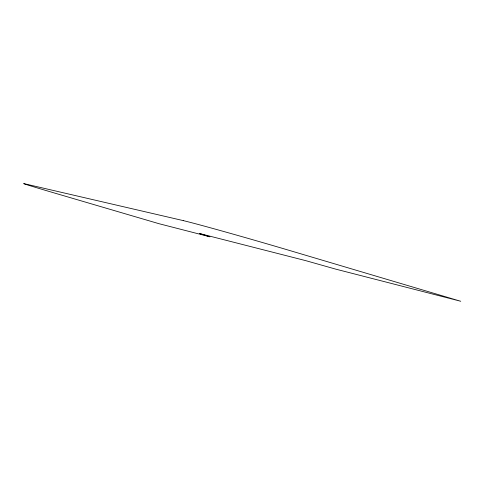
<?xml version="1.0" encoding="UTF-8"?>
<svg xmlns="http://www.w3.org/2000/svg" width="485" height="485" viewBox="0 0 485 485"><rect width="100%" height="100%" fill="white"/><g stroke="black" fill="none" stroke-linecap="round" stroke-linejoin="round"><path stroke-width="0.73" d="M183.203 220.596L24.905 183.863A47.591 0.461 16.2 0 0 60.77 194.867L158.922 223.682L209.938 236.795L199.365 233.473L305.72 260.645L335.705 269.126L460.75 301.27L288.308 250.102A81.941 1.37 16.1 0 0 183.203 220.596"/></g></svg>
